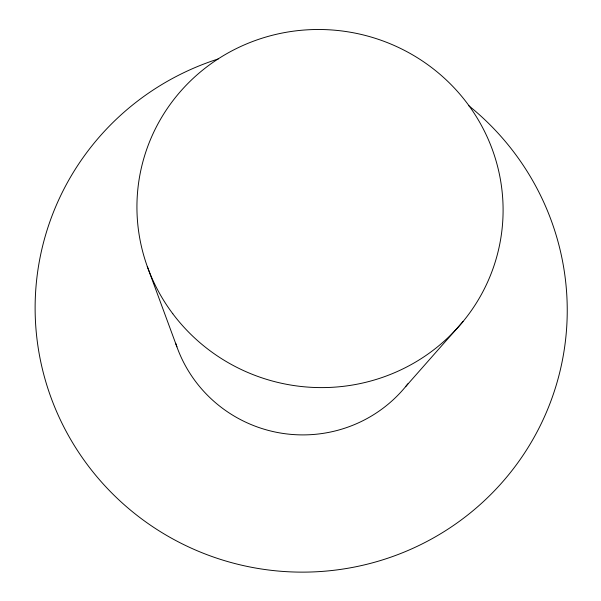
<?xml version="1.0" encoding="UTF-8"?>
<svg xmlns="http://www.w3.org/2000/svg" width="601" height="601" viewBox="0 0 601 601"><rect width="100%" height="100%" fill="white"/><g stroke="black" fill="none" stroke-linecap="round" stroke-linejoin="round"><path stroke-width="0.9" d="M405.54 386.728L463.01 321.573M147.268 266.408L176.897 346.807M468.472 105.46A266.168 262.84 10.6 0 1 472.506 511.128A266.168 262.84 10.6 0 1 68.777 436.138A266.168 262.84 10.6 0 1 218.186 58.973M407.869 383.821A133.039 131.334 10.6 0 1 279.698 432.893A133.039 131.334 10.6 0 1 175.687 343.284M172.78 313.73A183.23 178.91 10.6 0 0 487.869 281.456A183.23 178.91 10.6 0 0 299.396 30.463A183.23 178.91 10.6 0 0 172.78 313.73"/></g></svg>
